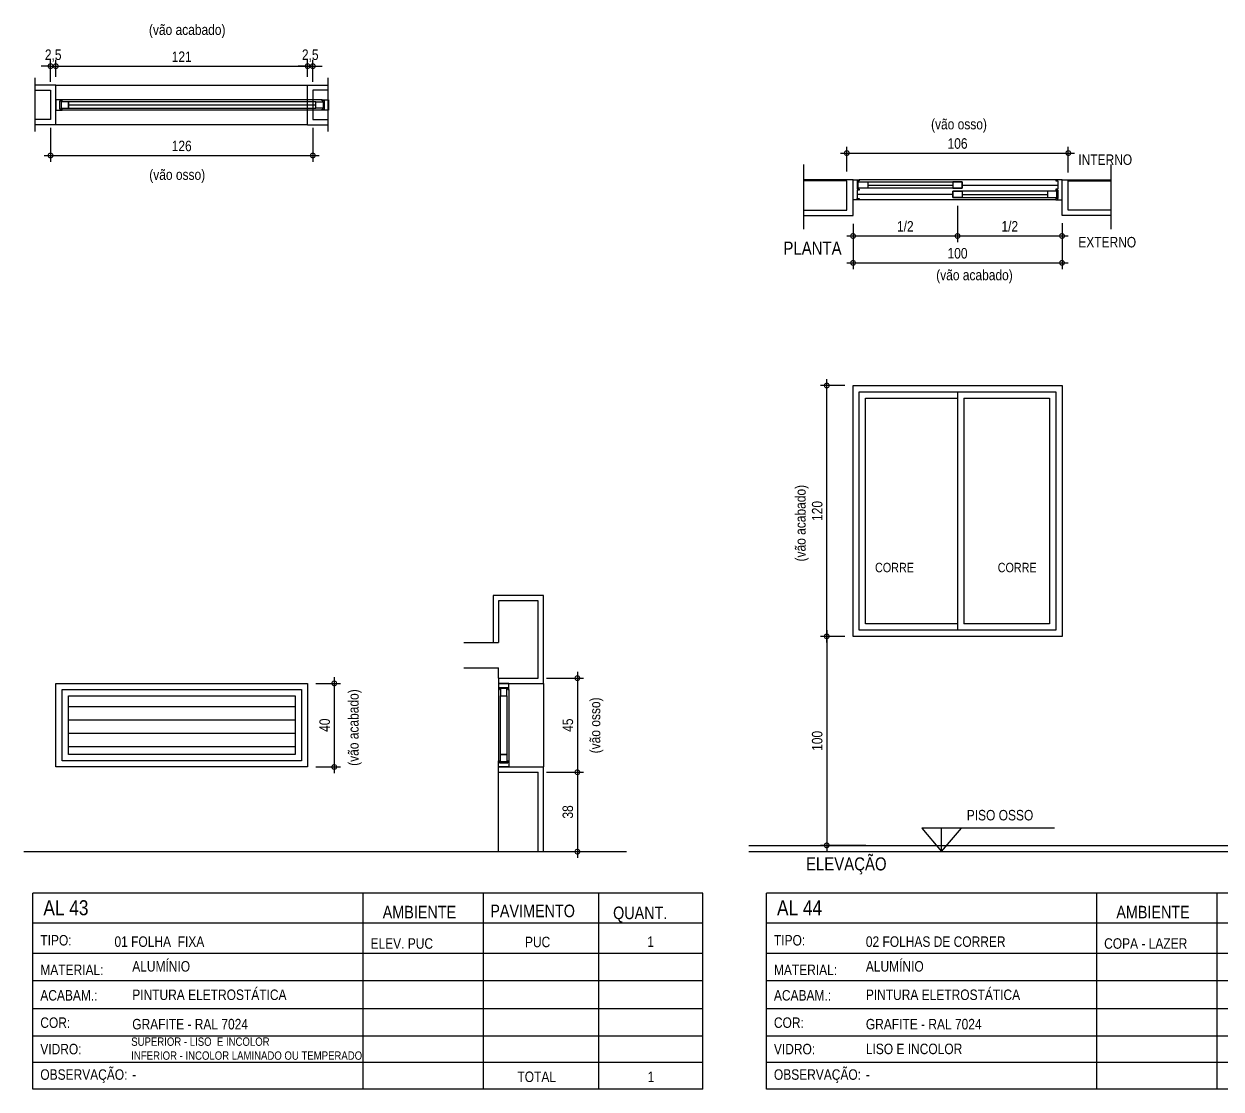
# Model space of a CAD drawing. Header units: metres. Extents: x -0.2 to 51.6, y -20.8 to 5.5.
# Drawn here: x 37 to 42.72, y -20.82 to -15.72 of the extents above; entities that cross this region are included whole.
import ezdxf

# ---------------------------------------------------------------- set-up
doc = ezdxf.new("R2010")
doc.units = ezdxf.units.M
doc.set_wipeout_variables(frame=1)
for name, color, linetype in [('ARQ-ALV ACAB', 4, 'Continuous'), ('ARQ-ALV OSSO', 5, 'Continuous'), ('ARQ-AUX', 7, 'Continuous'), ('ARQ-AUX1', 1, 'Continuous'), ('ARQ-AUX1 @ 1', 1, 'Continuous'), ('ARQ-CAX', 1, 'Continuous'), ('ARQ-CAX @ 1', 1, 'Continuous'), ('ARQ-DIM', 2, 'Continuous'), ('ARQ-ENCH', 1, 'Continuous'), ('ARQ-EST', 2, 'Continuous'), ('ARQ-TXT', 2, 'Continuous'), ('ARQ-TXT01', 2, 'Continuous'), ('ES-CORTE', 2, 'Continuous')]:
    doc.layers.add(name, color=color, linetype=linetype)
doc.styles.add('Adesa', font='ARIALN.TTF')
doc.dimstyles.new('ADESA 1-0025', dxfattribs={"dimtxt": 0.05, "dimasz": 0.045, "dimexe": 0.03, "dimexo": 0.04, "dimgap": 0.02, "dimtad": 1, "dimtoh": 1, "dimdec": 0, "dimlfac": 100, "dimzin": 4, "dimtxsty": 'Adesa', "dimblk": 'DOTSMALL', "dimcen": 1, "dimdle": 0.03, "dimclrd": 1, "dimclre": 1, "dimclrt": 256, "dimazin": 1, "dimtm": 1e-09, "dimtfac": 1, "dimtdec": 0, "dimtix": 1, "dimtmove": 2, "dimatfit": 0, "dimldrblk": 'DOTSMALL', "dimfxl": 0.8, "dimtvp": 2, "dimtolj": 1, "dimtzin": 0, "dimarcsym": 0})

# ---------------------------------------------------------------- blocks, each defined once
blk = doc.blocks.new('_DotSmall')
at = {"color": 0, "linetype": 'ByBlock', "const_width": 0.5}
blk.add_lwpolyline([(-0.0625, 0, 1), (0.0625, 0, 1)], format="xyb", close=True, dxfattribs=at)
blk = doc.blocks.new('*D673')
at = {"layer": 'ARQ-DIM', "color": 1, "lineweight": -2, "transparency": 16777216}
for p, q in [((38.354, -15.9224), (38.309, -15.9224)), ((38.354, -15.973), (38.354, -15.8924)), ((38.379, -15.9224), (38.354, -15.9224)), ((38.379, -15.998), (38.379, -15.8924)), ((38.379, -15.9224), (38.424, -15.9224))]:
    blk.add_line(p, q, dxfattribs=at)
at = {"layer": 'Defpoints', "color": 0, "transparency": 16777216}
for p in [(38.354, -15.9224), (38.354, -16.013), (38.379, -16.038)]:
    blk.add_point(p, dxfattribs=at)
at = {"layer": 'ARQ-DIM', "color": 1, "lineweight": -2, "transparency": 16777216, "xscale": 0.045, "yscale": 0.045, "zscale": 0.045}
blk.add_blockref('_DotSmall', (38.354, -15.9224), dxfattribs=at)
at = {"layer": 'ARQ-DIM', "color": 1, "lineweight": -2, "transparency": 16777216, "xscale": 0.045, "yscale": 0.045, "zscale": 0.045, "rotation": 180}
blk.add_blockref('_DotSmall', (38.379, -15.9224), dxfattribs=at)
at = {"layer": 'ARQ-DIM', "transparency": 16777216, "insert": (38.3665, -15.8723), "char_height": 0.05, "attachment_point": 5, "style": 'Adesa'}
blk.add_mtext('\\A1;2,5', dxfattribs=at)
blk = doc.blocks.new('*D674')
at = {"layer": 'ARQ-DIM', "color": 1, "lineweight": -2, "transparency": 16777216}
for p, q in [((37.124, -15.9224), (37.079, -15.9224)), ((37.124, -15.998), (37.124, -15.8924)), ((37.124, -15.9224), (37.149, -15.9224)), ((37.149, -15.973), (37.149, -15.8924)), ((37.149, -15.9224), (37.194, -15.9224))]:
    blk.add_line(p, q, dxfattribs=at)
at = {"layer": 'Defpoints', "color": 0, "transparency": 16777216}
for p in [(37.149, -15.9224), (37.124, -16.038), (37.149, -16.013)]:
    blk.add_point(p, dxfattribs=at)
at = {"layer": 'ARQ-DIM', "color": 1, "lineweight": -2, "transparency": 16777216, "xscale": 0.045, "yscale": 0.045, "zscale": 0.045}
blk.add_blockref('_DotSmall', (37.124, -15.9224), dxfattribs=at)
at = {"layer": 'ARQ-DIM', "color": 1, "lineweight": -2, "transparency": 16777216, "xscale": 0.045, "yscale": 0.045, "zscale": 0.045, "rotation": 180}
blk.add_blockref('_DotSmall', (37.149, -15.9224), dxfattribs=at)
at = {"layer": 'ARQ-DIM', "transparency": 16777216, "insert": (37.1365, -15.8723), "char_height": 0.05, "attachment_point": 5, "style": 'Adesa'}
blk.add_mtext('\\A1;2,5', dxfattribs=at)
blk = doc.blocks.new('*D671')
at = {"layer": 'ARQ-DIM', "color": 1, "lineweight": -2, "transparency": 16777216}
for p, q in [((37.124, -16.218), (37.124, -16.3799)), ((38.379, -16.218), (38.379, -16.3799)), ((37.094, -16.3499), (38.409, -16.3499))]:
    blk.add_line(p, q, dxfattribs=at)
at = {"layer": 'Defpoints', "color": 0, "transparency": 16777216}
for p in [(37.124, -16.178), (38.379, -16.178), (38.379, -16.3499)]:
    blk.add_point(p, dxfattribs=at)
at = {"layer": 'ARQ-DIM', "color": 1, "lineweight": -2, "transparency": 16777216, "xscale": 0.045, "yscale": 0.045, "zscale": 0.045, "rotation": 180}
blk.add_blockref('_DotSmall', (37.124, -16.3499), dxfattribs=at)
at = {"layer": 'ARQ-DIM', "color": 1, "lineweight": -2, "transparency": 16777216, "xscale": 0.045, "yscale": 0.045, "zscale": 0.045}
blk.add_blockref('_DotSmall', (38.379, -16.3499), dxfattribs=at)
at = {"layer": 'ARQ-DIM', "transparency": 16777216, "insert": (37.7515, -16.3044), "char_height": 0.05, "attachment_point": 5, "style": 'Adesa'}
blk.add_mtext('\\A1;126', dxfattribs=at)
blk = doc.blocks.new('*D672')
at = {"layer": 'ARQ-DIM', "color": 1, "lineweight": -2, "transparency": 16777216}
for p, q in [((37.119, -15.9224), (38.384, -15.9224)), ((37.149, -15.973), (37.149, -15.8924)), ((38.354, -15.9052), (38.354, -15.8924))]:
    blk.add_line(p, q, dxfattribs=at)
at = {"layer": 'Defpoints', "color": 0, "transparency": 16777216}
for p in [(38.354, -15.9224), (38.354, -15.9452), (37.149, -16.013)]:
    blk.add_point(p, dxfattribs=at)
at = {"layer": 'ARQ-DIM', "color": 1, "lineweight": -2, "transparency": 16777216, "xscale": 0.045, "yscale": 0.045, "zscale": 0.045, "rotation": 180}
blk.add_blockref('_DotSmall', (37.149, -15.9224), dxfattribs=at)
at = {"layer": 'ARQ-DIM', "color": 1, "lineweight": -2, "transparency": 16777216, "xscale": 0.045, "yscale": 0.045, "zscale": 0.045}
blk.add_blockref('_DotSmall', (38.354, -15.9224), dxfattribs=at)
at = {"layer": 'ARQ-DIM', "transparency": 16777216, "insert": (37.7515, -15.8773), "char_height": 0.05, "attachment_point": 5, "style": 'Adesa'}
blk.add_mtext('\\A1;121', dxfattribs=at)
blk = doc.blocks.new('*U622')
at = {"color": 0, "linetype": 'ByBlock', "ltscale": 0.5}
for points in [[(0.02, -0.045), (0.02, -0.045), (0.02, -0.045), (0.02, -0.045), (0.02, -0.045), (0.02, -0.045), (0.02, -0.045), (0.02, -0.045), (0.02, -0.045), (0.03, -0.045), (0.03, -0.05), (0, -0.05), (0, 0), (0.03, 0), (0.03, -0.005), (0.02, -0.005), (0.02, -0.045)], [(1.285, -0.045), (1.285, -0.045), (1.285, -0.045), (1.285, -0.045), (1.285, -0.045), (1.285, -0.045), (1.285, -0.045), (1.285, -0.045), (1.285, -0.045), (1.275, -0.045), (1.275, -0.05), (1.305, -0.05), (1.305, 0), (1.275, 0), (1.275, -0.005), (1.285, -0.005), (1.285, -0.045)], [(0.025, -0.01), (0.06, -0.01), (0.06, -0.04), (0.025, -0.04)], [(1.28, -0.01), (1.245, -0.01), (1.245, -0.04), (1.28, -0.04)]]:
    blk.add_lwpolyline(points, close=True, dxfattribs=at)
at = {"color": 8, "linetype": 'ByBlock', "ltscale": 0.5}
for points in [[(1.275, 0), (0.03, 0)], [(1.275, -0.05), (0.03, -0.05)]]:
    blk.add_lwpolyline(points, dxfattribs=at)
at = {"color": 7, "linetype": 'ByBlock', "ltscale": 0.5}
blk.add_lwpolyline([(1.245, -0.01), (1.245, -0.04), (0.06, -0.04), (0.06, -0.01)], close=True, dxfattribs=at)
blk.add_lwpolyline([(0.06, -0.025), (1.245, -0.025)], dxfattribs=at)
blk = doc.blocks.new('*U675')
at = {"color": 0, "linetype": 'ByBlock', "ltscale": 0.5}
for points in [[(0.02, -0.045), (0.02, -0.045), (0.02, -0.045), (0.02, -0.045), (0.02, -0.045), (0.02, -0.045), (0.02, -0.045), (0.02, -0.045), (0.02, -0.045), (0.03, -0.045), (0.03, -0.05), (0, -0.05), (0, 0), (0.03, 0), (0.03, -0.005), (0.02, -0.005), (0.02, -0.045)], [(0.38, -0.045), (0.38, -0.045), (0.38, -0.045), (0.38, -0.045), (0.38, -0.045), (0.38, -0.045), (0.38, -0.045), (0.38, -0.045), (0.38, -0.045), (0.37, -0.045), (0.37, -0.05), (0.4, -0.05), (0.4, 0), (0.37, 0), (0.37, -0.005), (0.38, -0.005), (0.38, -0.045)], [(0.025, -0.01), (0.06, -0.01), (0.06, -0.04), (0.025, -0.04)], [(0.375, -0.01), (0.34, -0.01), (0.34, -0.04), (0.375, -0.04)]]:
    blk.add_lwpolyline(points, close=True, dxfattribs=at)
at = {"color": 8, "linetype": 'ByBlock', "ltscale": 0.5}
for points in [[(0.37, 0), (0.03, 0)], [(0.37, -0.05), (0.03, -0.05)]]:
    blk.add_lwpolyline(points, dxfattribs=at)
at = {"color": 7, "linetype": 'ByBlock', "ltscale": 0.5}
blk.add_lwpolyline([(0.34, -0.01), (0.34, -0.04), (0.06, -0.04), (0.06, -0.01)], close=True, dxfattribs=at)
blk = doc.blocks.new('*D676')
at = {"layer": 'ARQ-DIM', "color": 1, "lineweight": -2, "transparency": 16777216}
for p, q in [((39.6448, -18.8203), (39.6448, -19.3303)), ((39.4974, -18.8503), (39.6748, -18.8503)), ((39.4974, -19.3003), (39.6748, -19.3003))]:
    blk.add_line(p, q, dxfattribs=at)
at = {"layer": 'Defpoints', "color": 0, "transparency": 16777216}
for p in [(39.4574, -18.8503), (39.4574, -19.3003), (39.6448, -19.3003)]:
    blk.add_point(p, dxfattribs=at)
at = {"layer": 'ARQ-DIM', "color": 1, "lineweight": -2, "transparency": 16777216, "xscale": 0.045, "yscale": 0.045, "zscale": 0.045}
for p, rotation in [((39.6448, -18.8503), 90), ((39.6448, -19.3003), 270)]:
    blk.add_blockref('_DotSmall', p, dxfattribs=dict(at, rotation=rotation))
at = {"layer": 'ARQ-DIM', "transparency": 16777216, "insert": (39.5994, -19.0753), "char_height": 0.05, "attachment_point": 5, "rotation": 90, "style": 'Adesa'}
blk.add_mtext('\\A1;45', dxfattribs=at)
blk = doc.blocks.new('*D677')
at = {"layer": 'ARQ-DIM', "color": 1, "lineweight": -2, "transparency": 16777216}
for p, q in [((39.4974, -19.3003), (39.6748, -19.3003)), ((39.6448, -19.2703), (39.6448, -19.7103)), ((39.4974, -19.6803), (39.6748, -19.6803))]:
    blk.add_line(p, q, dxfattribs=at)
at = {"layer": 'Defpoints', "color": 0, "transparency": 16777216}
for p in [(39.4574, -19.3003), (39.4574, -19.6803), (39.6448, -19.6803)]:
    blk.add_point(p, dxfattribs=at)
at = {"layer": 'ARQ-DIM', "color": 1, "lineweight": -2, "transparency": 16777216, "xscale": 0.045, "yscale": 0.045, "zscale": 0.045}
for p, rotation in [((39.6448, -19.3003), 90), ((39.6448, -19.6803), 270)]:
    blk.add_blockref('_DotSmall', p, dxfattribs=dict(at, rotation=rotation))
at = {"layer": 'ARQ-DIM', "transparency": 16777216, "insert": (39.5993, -19.4903), "char_height": 0.05, "attachment_point": 5, "rotation": 90, "style": 'Adesa'}
blk.add_mtext('\\A1;38', dxfattribs=at)
blk = doc.blocks.new('*D678')
at = {"layer": 'ARQ-DIM', "color": 1, "lineweight": -2, "transparency": 16777216}
for p, q in [((38.4814, -18.8453), (38.4814, -19.3053)), ((38.394, -18.8753), (38.5114, -18.8753)), ((38.394, -19.2753), (38.5114, -19.2753))]:
    blk.add_line(p, q, dxfattribs=at)
at = {"layer": 'Defpoints', "color": 0, "transparency": 16777216}
for p in [(38.354, -18.8753), (38.354, -19.2753), (38.4814, -19.2753)]:
    blk.add_point(p, dxfattribs=at)
at = {"layer": 'ARQ-DIM', "color": 1, "lineweight": -2, "transparency": 16777216, "xscale": 0.045, "yscale": 0.045, "zscale": 0.045}
for p, rotation in [((38.4814, -18.8753), 90), ((38.4814, -19.2753), 270)]:
    blk.add_blockref('_DotSmall', p, dxfattribs=dict(at, rotation=rotation))
at = {"layer": 'ARQ-DIM', "transparency": 16777216, "insert": (38.4359, -19.0753), "char_height": 0.05, "attachment_point": 5, "rotation": 90, "style": 'Adesa'}
blk.add_mtext('\\A1;40', dxfattribs=at)
blk = doc.blocks.new('*D700')
at = {"layer": 'ARQ-DIM', "color": 1, "lineweight": -2, "transparency": 16777216}
for p, q in [((40.9639, -16.6762), (40.9639, -16.8934)), ((41.9639, -16.6762), (41.9639, -16.8934)), ((40.9339, -16.8634), (41.9939, -16.8634))]:
    blk.add_line(p, q, dxfattribs=at)
at = {"layer": 'Defpoints', "color": 0, "transparency": 16777216}
for p in [(40.9639, -16.6362), (41.9639, -16.6362), (41.9639, -16.8634)]:
    blk.add_point(p, dxfattribs=at)
at = {"layer": 'ARQ-DIM', "color": 1, "lineweight": -2, "transparency": 16777216, "xscale": 0.045, "yscale": 0.045, "zscale": 0.045, "rotation": 180}
blk.add_blockref('_DotSmall', (40.9639, -16.8634), dxfattribs=at)
at = {"layer": 'ARQ-DIM', "color": 1, "lineweight": -2, "transparency": 16777216, "xscale": 0.045, "yscale": 0.045, "zscale": 0.045}
blk.add_blockref('_DotSmall', (41.9639, -16.8634), dxfattribs=at)
at = {"layer": 'ARQ-DIM', "transparency": 16777216, "insert": (41.4639, -16.8179), "char_height": 0.05, "attachment_point": 5, "style": 'Adesa'}
blk.add_mtext('\\A1;100', dxfattribs=at)
blk = doc.blocks.new('*D701')
at = {"layer": 'ARQ-DIM', "color": 1, "lineweight": -2, "transparency": 16777216}
for p, q in [((40.9339, -16.4262), (40.9339, -16.3083)), ((41.9939, -16.4312), (41.9939, -16.3083)), ((40.9039, -16.3383), (42.0239, -16.3383))]:
    blk.add_line(p, q, dxfattribs=at)
at = {"layer": 'Defpoints', "color": 0, "transparency": 16777216}
for p in [(41.9939, -16.3383), (40.9339, -16.4662), (41.9939, -16.4712)]:
    blk.add_point(p, dxfattribs=at)
at = {"layer": 'ARQ-DIM', "color": 1, "lineweight": -2, "transparency": 16777216, "xscale": 0.045, "yscale": 0.045, "zscale": 0.045, "rotation": 180}
blk.add_blockref('_DotSmall', (40.9339, -16.3383), dxfattribs=at)
at = {"layer": 'ARQ-DIM', "color": 1, "lineweight": -2, "transparency": 16777216, "xscale": 0.045, "yscale": 0.045, "zscale": 0.045}
blk.add_blockref('_DotSmall', (41.9939, -16.3383), dxfattribs=at)
at = {"layer": 'ARQ-DIM', "transparency": 16777216, "insert": (41.4639, -16.2928), "char_height": 0.05, "attachment_point": 5, "style": 'Adesa'}
blk.add_mtext('\\A1;106', dxfattribs=at)
blk = doc.blocks.new('*D691')
at = {"layer": 'ARQ-DIM', "color": 1, "lineweight": -2, "transparency": 16777216}
for p, q in [((41.4639, -16.5912), (41.4639, -16.7649)), ((40.9639, -16.7012), (40.9639, -16.7649)), ((40.9339, -16.7349), (41.4939, -16.7349))]:
    blk.add_line(p, q, dxfattribs=at)
at = {"layer": 'Defpoints', "color": 0, "transparency": 16777216}
for p in [(41.4639, -16.5512), (40.9639, -16.6612), (41.4639, -16.7349)]:
    blk.add_point(p, dxfattribs=at)
at = {"layer": 'ARQ-DIM', "color": 1, "lineweight": -2, "transparency": 16777216, "xscale": 0.045, "yscale": 0.045, "zscale": 0.045, "rotation": 180}
blk.add_blockref('_DotSmall', (40.9639, -16.7349), dxfattribs=at)
at = {"layer": 'ARQ-DIM', "color": 1, "lineweight": -2, "transparency": 16777216, "xscale": 0.045, "yscale": 0.045, "zscale": 0.045}
blk.add_blockref('_DotSmall', (41.4639, -16.7349), dxfattribs=at)
at = {"layer": 'ARQ-DIM', "transparency": 16777216, "insert": (41.2139, -16.6891), "char_height": 0.05, "attachment_point": 5, "style": 'Adesa'}
blk.add_mtext('\\A1;1/2', dxfattribs=at)
blk = doc.blocks.new('*D692')
at = {"layer": 'ARQ-DIM', "color": 1, "lineweight": -2, "transparency": 16777216}
for p, q in [((41.4639, -16.5912), (41.4639, -16.7649)), ((41.9639, -16.6739), (41.9639, -16.7649)), ((41.4339, -16.7349), (41.9939, -16.7349))]:
    blk.add_line(p, q, dxfattribs=at)
at = {"layer": 'Defpoints', "color": 0, "transparency": 16777216}
for p in [(41.4639, -16.5512), (41.9639, -16.6339), (41.9639, -16.7349)]:
    blk.add_point(p, dxfattribs=at)
at = {"layer": 'ARQ-DIM', "color": 1, "lineweight": -2, "transparency": 16777216, "xscale": 0.045, "yscale": 0.045, "zscale": 0.045, "rotation": 180}
blk.add_blockref('_DotSmall', (41.4639, -16.7349), dxfattribs=at)
at = {"layer": 'ARQ-DIM', "color": 1, "lineweight": -2, "transparency": 16777216, "xscale": 0.045, "yscale": 0.045, "zscale": 0.045}
blk.add_blockref('_DotSmall', (41.9639, -16.7349), dxfattribs=at)
at = {"layer": 'ARQ-DIM', "transparency": 16777216, "insert": (41.7139, -16.6891), "char_height": 0.05, "attachment_point": 5, "style": 'Adesa'}
blk.add_mtext('\\A1;1/2', dxfattribs=at)
blk = doc.blocks.new('*D693')
at = {"layer": 'ARQ-DIM', "color": 1, "lineweight": -2, "transparency": 16777216}
for p, q in [((40.9239, -18.6503), (40.8081, -18.6503)), ((40.8381, -18.6203), (40.8381, -19.6803)), ((41.0256, -19.6503), (40.8081, -19.6503))]:
    blk.add_line(p, q, dxfattribs=at)
at = {"layer": 'Defpoints', "color": 0, "transparency": 16777216}
for p in [(40.9639, -18.6503), (40.8381, -19.6503), (41.0656, -19.6503)]:
    blk.add_point(p, dxfattribs=at)
at = {"layer": 'ARQ-DIM', "color": 1, "lineweight": -2, "transparency": 16777216, "xscale": 0.045, "yscale": 0.045, "zscale": 0.045}
for p, rotation in [((40.8381, -18.6503), 90), ((40.8381, -19.6503), 270)]:
    blk.add_blockref('_DotSmall', p, dxfattribs=dict(at, rotation=rotation))
at = {"layer": 'ARQ-DIM', "transparency": 16777216, "insert": (40.7926, -19.1503), "char_height": 0.05, "attachment_point": 5, "rotation": 90, "style": 'Adesa'}
blk.add_mtext('\\A1;100', dxfattribs=at)
blk = doc.blocks.new('*U344')
at = {"color": 0, "linetype": 'ByBlock', "ltscale": 0.5}
for points in [[(0.02, -0.045), (0.03, -0.045), (0.03, -0.05), (0.02, -0.05), (0.02, -0.09), (0.03, -0.09), (0.03, -0.095), (0.02, -0.095), (0.02, -0.09), (0.03, -0.09), (0.03, -0.095), (0, -0.095), (0, 0), (0.03, 0), (0.03, -0.005), (0.02, -0.005), (0.02, -0.045)], [(0.025, -0.01), (0.07, -0.01), (0.07, -0.04), (0.025, -0.04)], [(0.5225, -0.01), (0.4775, -0.01), (0.4775, -0.04), (0.5225, -0.04)], [(0.4775, -0.055), (0.5225, -0.055), (0.5225, -0.085), (0.4775, -0.085)], [(0.975, -0.055), (0.93, -0.055), (0.93, -0.085), (0.975, -0.085)], [(0.98, -0.045), (0.97, -0.045), (0.97, -0.05), (0.98, -0.05), (0.98, -0.09), (0.97, -0.09), (0.97, -0.095), (0.98, -0.095), (0.98, -0.09), (0.97, -0.09), (0.97, -0.095), (1, -0.095), (1, 0), (0.97, 0), (0.97, -0.005), (0.98, -0.005), (0.98, -0.045)]]:
    blk.add_lwpolyline(points, close=True, dxfattribs=at)
at = {"color": 8, "linetype": 'ByBlock', "ltscale": 0.5}
for points in [[(0.97, 0), (0.03, 0)], [(0.5225, -0.025), (0.98, -0.025)], [(0.4775, -0.07), (0.02, -0.07)], [(0.97, -0.095), (0.03, -0.095)]]:
    blk.add_lwpolyline(points, dxfattribs=at)
at = {"color": 7, "linetype": 'ByBlock', "ltscale": 0.5}
for points in [[(0.5225, -0.01), (0.5225, -0.04), (0.025, -0.04), (0.025, -0.01)], [(0.4775, -0.055), (0.4775, -0.085), (0.975, -0.085), (0.975, -0.055)]]:
    blk.add_lwpolyline(points, close=True, dxfattribs=at)
for points in [[(0.07, -0.025), (0.4775, -0.025)], [(0.5225, -0.07), (0.93, -0.07)]]:
    blk.add_lwpolyline(points, dxfattribs=at)
blk = doc.blocks.new('*D699')
at = {"layer": 'ARQ-DIM', "color": 1, "lineweight": -2, "transparency": 16777216}
for p, q in [((40.9239, -17.4503), (40.8081, -17.4503)), ((40.8381, -18.6803), (40.8381, -17.4203)), ((40.9239, -18.6503), (40.8081, -18.6503))]:
    blk.add_line(p, q, dxfattribs=at)
at = {"layer": 'Defpoints', "color": 0, "transparency": 16777216}
for p in [(40.8381, -17.4503), (40.9639, -17.4503), (40.9639, -18.6503)]:
    blk.add_point(p, dxfattribs=at)
at = {"layer": 'ARQ-DIM', "color": 1, "lineweight": -2, "transparency": 16777216, "xscale": 0.045, "yscale": 0.045, "zscale": 0.045}
for p, rotation in [((40.8381, -17.4503), 90), ((40.8381, -18.6503), 270)]:
    blk.add_blockref('_DotSmall', p, dxfattribs=dict(at, rotation=rotation))
at = {"layer": 'ARQ-DIM', "transparency": 16777216, "insert": (40.7926, -18.0503), "char_height": 0.05, "attachment_point": 5, "rotation": 90, "style": 'Adesa'}
blk.add_mtext('\\A1;120', dxfattribs=at)
blk = doc.blocks.new('ALUMINIO')
at = {"layer": 'ARQ-AUX'}
h = blk.add_hatch(dxfattribs=at)
h.set_pattern_fill('LINE', scale=0.02)
h.set_pattern_definition([(0, (-4.471934, 0), (0, 0.0635), [])])
h.paths.add_polyline_path([(37.209, -18.9353), (38.294, -18.9353), (38.294, -19.2153), (37.209, -19.2153)])
at = {"layer": 'ARQ-ALV ACAB', "ltscale": 0.05}
blk.add_line((40.466, -19.6503), (43.3861, -19.6503), dxfattribs=at)
at = {"layer": 'ARQ-ALV ACAB', "elevation": 0}
for points in [[(37.149, -16.013), (37.0504, -16.013)], [(37.149, -16.203), (37.149, -16.013)], [(37.149, -16.203), (37.149, -16.013)], [(38.354, -16.203), (38.354, -16.013)], [(38.354, -16.013), (38.4526, -16.013)], [(37.149, -16.203), (37.0504, -16.203)], [(38.354, -16.203), (38.4526, -16.203)], [(39.4824, -18.8753), (39.4824, -18.4553), (39.2424, -18.4553), (39.2424, -18.6803)], [(39.2674, -18.8503), (39.2674, -18.8753), (39.4824, -18.8753)], [(39.2674, -19.3003), (39.2674, -19.2753), (39.4824, -19.2753)], [(39.4824, -19.6803), (39.4824, -19.2753)]]:
    blk.add_lwpolyline(points, dxfattribs=at)
at = {"layer": 'ARQ-ALV ACAB', "ltscale": 0.05}
for points in [[(40.7293, -16.6362), (40.9639, -16.6362), (40.9639, -16.4662), (40.7282, -16.4662)], [(42.1985, -16.6362), (41.9639, -16.6362), (41.9639, -16.4662), (42.1985, -16.4662)]]:
    blk.add_lwpolyline(points, dxfattribs=at)
at = {"layer": 'ARQ-ALV OSSO'}
for p, q in [((39.2674, -19.6803), (39.2674, -19.3003)), ((39.2674, -19.3003), (39.4574, -19.3003)), ((39.4574, -19.6803), (39.4574, -19.3003))]:
    blk.add_line(p, q, dxfattribs=at)
at = {"layer": 'ARQ-ALV OSSO', "elevation": 0}
for points in [[(37.0504, -16.038), (37.124, -16.038), (37.124, -16.178), (37.0504, -16.178)], [(38.4526, -16.038), (38.379, -16.038), (38.379, -16.178), (38.4526, -16.178)]]:
    blk.add_lwpolyline(points, dxfattribs=at)
at = {"layer": 'ARQ-ALV OSSO', "ltscale": 0.05}
for points in [[(40.7293, -16.6112), (40.9339, -16.6112), (40.9339, -16.4712), (40.7293, -16.4712)], [(42.1985, -16.6112), (41.9939, -16.6112), (41.9939, -16.4712), (42.1985, -16.4712)]]:
    blk.add_lwpolyline(points, dxfattribs=at)
at = {"layer": 'ARQ-AUX'}
for points in [[(37.0504, -16.2347), (37.0504, -15.9783)], [(38.4526, -16.2347), (38.4526, -15.9783)]]:
    blk.add_lwpolyline(points, dxfattribs=at)
at = {"layer": 'ARQ-AUX', "elevation": 0}
for points in [[(37.149, -16.013), (38.354, -16.013)], [(38.354, -16.203), (37.149, -16.203)], [(39.4824, -18.8753), (39.4824, -19.2753)]]:
    blk.add_lwpolyline(points, dxfattribs=at)
at = {"layer": 'ARQ-AUX1'}
for points in [[(37.149, -18.8753), (38.354, -18.8753), (38.354, -19.2753), (37.149, -19.2753)], [(37.179, -18.9053), (38.324, -18.9053), (38.324, -19.2453), (37.179, -19.2453)], [(37.209, -18.9353), (38.294, -18.9353), (38.294, -19.2153), (37.209, -19.2153)]]:
    blk.add_lwpolyline(points, close=True, dxfattribs=at)
at = {"layer": 'ARQ-CAX'}
for points in [[(41.4639, -17.4803), (41.4639, -18.6203)], [(41.4939, -17.5103), (41.4939, -18.5903)]]:
    blk.add_lwpolyline(points, dxfattribs=at)
at = {"layer": 'ARQ-DIM'}
blk.add_lwpolyline([(41.9285, -19.5678), (41.2923, -19.5678), (41.3872, -19.6803), (41.4822, -19.5678), (41.2923, -19.5678), (41.3872, -19.6803), (41.3872, -19.5678)], dxfattribs=at)
at = {"layer": 'ARQ-ENCH', "ltscale": 0.01}
for p, q in [((40.7282, -16.7028), (40.7282, -16.3937)), ((42.1996, -16.7028), (42.1996, -16.3937)), ((40.2451, -19.8792), (37.039, -19.8792)), ((37.039, -20.8161), (37.039, -19.8792)), ((38.6204, -20.8161), (38.6204, -19.8792)), ((38.6204, -20.8161), (38.6204, -19.8792)), ((39.1936, -19.8792), (39.1936, -20.8161)), ((39.7459, -19.8792), (39.7459, -20.8161)), ((40.2451, -20.8161), (40.2451, -19.8792)), ((43.7555, -19.8792), (40.5494, -19.8792)), ((40.5494, -20.8161), (40.5494, -19.8792)), ((42.1308, -20.8161), (42.1308, -19.8792)), ((42.1308, -20.8161), (42.1308, -19.8792)), ((42.704, -19.8792), (42.704, -20.8161)), ((40.2451, -20.023), (37.039, -20.023)), ((43.7555, -20.023), (40.5494, -20.023)), ((40.2451, -20.1669), (37.039, -20.1669)), ((43.7555, -20.1669), (40.5494, -20.1669)), ((40.2451, -20.2976), (37.039, -20.2976)), ((43.7555, -20.2976), (40.5494, -20.2976)), ((40.2451, -20.4327), (37.039, -20.4327)), ((43.7555, -20.4327), (40.5494, -20.4327)), ((40.2451, -20.5634), (37.039, -20.5634)), ((43.7555, -20.5634), (40.5494, -20.5634)), ((40.2451, -20.6897), (37.039, -20.6897)), ((43.7555, -20.6897), (40.5494, -20.6897)), ((40.2451, -20.8161), (37.039, -20.8161)), ((43.7555, -20.8161), (40.5494, -20.8161))]:
    blk.add_line(p, q, dxfattribs=at)
at = {"layer": 'ARQ-EST'}
for p, q in [((39.1015, -18.6803), (39.2674, -18.6803)), ((39.1015, -18.8003), (39.2674, -18.8003)), ((39.2674, -18.8503), (39.4574, -18.8503)), ((36.9966, -19.6803), (39.8795, -19.6803))]:
    blk.add_line(p, q, dxfattribs=at)
at = {"layer": 'ARQ-EST', "elevation": 0}
for points in [[(39.4574, -18.8503), (39.4574, -18.4803), (39.2674, -18.4803), (39.2674, -18.6803)], [(39.2674, -18.8503), (39.2674, -18.8003)]]:
    blk.add_lwpolyline(points, dxfattribs=at)
at = {"layer": 'ES-CORTE'}
blk.add_line((40.466, -19.6803), (44.0472, -19.6803), dxfattribs=at)
at = {"layer": 'ARQ-AUX1 @ 1'}
blk.add_blockref('*U344', (40.9639, -16.4662), dxfattribs=at)
at = {"layer": 'ARQ-CAX @ 1', "xscale": -1, "rotation": 180}
blk.add_blockref('*U622', (37.149, -16.133), dxfattribs=at)
at = {"layer": 'ARQ-CAX @ 1', "rotation": 90}
blk.add_blockref('*U675', (39.2674, -19.2753), dxfattribs=at)
at = {"layer": 'ARQ-TXT', "style": 'Adesa'}
for p in [(41.0692, -18.3435), (41.6562, -18.3435)]:
    blk.add_text('CORRE', height=0.045, dxfattribs=at).set_placement(p)
at = {"layer": 'ARQ-TXT', "attachment_point": 1, "style": 'Adesa'}
for s, insert, char_height, width in [('(vão acabado)', (37.5947, -15.7231), 0.05, 0.551174), ('(vão osso)', (41.3372, -16.1748), 0.05, 0.551174), ('(vão osso)', (37.5963, -16.4164), 0.05, 0.551174), ('PLANTA', (40.6307, -16.7619), 0.0625, 0.551174), ('(vão acabado)', (41.3619, -16.8965), 0.05, 0.551174), ('PISO OSSO', (41.508, -19.4808), 0.05, 0.88), ('ELEVAÇÃO', (40.7385, -19.7076), 0.0625, 0.551174)]:
    blk.add_mtext(s, dxfattribs=dict(at, insert=insert, char_height=char_height, width=width))
at = {"layer": 'ARQ-TXT', "ltscale": 0.01, "style": 'Adesa'}
for s, insert, char_height, width, attachment_point in [('INTERNO', (42.0418, -16.3447), 0.05, 0.686828, 1), ('EXTERNO', (42.0418, -16.7395), 0.05, 0.686828, 1), ('AL 43', (37.0897, -19.9127), 0.072, 0.605305, 1), ('PAVIMENTO', (39.2283, -19.9642), 0.06, 0.336611, 4), ('AL 44', (40.6001, -19.9127), 0.072, 0.605305, 1), ('AMBIENTE', (38.889, -19.9395), 0.06, 0.467927, 2), ('QUANT.', (39.9455, -19.9432), 0.06, 0.39922, 2), ('AMBIENTE', (42.3994, -19.9395), 0.06, 0.467927, 2), ('TIPO:', (37.0749, -20.0792), 0.05, 0.166457, 1), ('01 FOLHA  FIXA', (37.4298, -20.0858), 0.05, 1.221162, 1), ('ELEV. PUC', (38.6551, -20.1201), 0.05, 0.467927, 4), ('PUC', (39.394, -20.1128), 0.05, 0.55993, 4), ('1', (39.9955, -20.1108), 0.05, 0.49922, 5), ('TIPO:', (40.5853, -20.0792), 0.05, 0.166457, 1), ('02 FOLHAS DE CORRER', (41.0252, -20.0858), 0.05, 1.067594, 1), ('COPA - LAZER', (42.1655, -20.1201), 0.05, 0.467927, 4), ('MATERIAL:', (37.0749, -20.2208), 0.05, 0.336303, 1), ('ALUMÍNIO', (37.5148, -20.204), 0.05, 1.067594, 1), ('MATERIAL:', (40.5853, -20.2208), 0.05, 0.336303, 1), ('ALUMÍNIO', (41.0252, -20.204), 0.05, 1.067594, 1), ('PINTURA ELETROSTÁTICA', (37.5148, -20.34), 0.05, 1.067594, 1), ('PINTURA ELETROSTÁTICA', (41.0252, -20.34), 0.05, 1.067594, 1), ('ACABAM.:', (37.0749, -20.3427), 0.05, 0.336303, 1), ('ACABAM.:', (40.5853, -20.3427), 0.05, 0.336303, 1), ('COR:', (37.0749, -20.4734), 0.05, 0.336303, 1), ('GRAFITE - RAL 7024', (37.5148, -20.4806), 0.05, 1.067594, 1), ('COR:', (40.5853, -20.4734), 0.05, 0.336303, 1), ('GRAFITE - RAL 7024', (41.0252, -20.4806), 0.05, 1.067594, 1), ('VIDRO:', (37.0749, -20.5998), 0.05, 0.336303, 1), ('VIDRO:', (40.5853, -20.5998), 0.05, 0.336303, 1), ('LISO E INCOLOR', (41.0252, -20.599), 0.05, 1.067594, 1), ('OBSERVAÇÃO:', (37.0749, -20.7217), 0.05, 0.336303, 1), ('TOTAL', (39.4503, -20.7324), 0.05, 0.410919, 2), ('1', (39.9968, -20.7324), 0.05, 0.39922, 2), ('OBSERVAÇÃO:', (40.5853, -20.7217), 0.05, 0.336303, 1), ('-', (37.5148, -20.721), 0.05, 1.067594, 1), ('-', (41.0252, -20.721), 0.05, 1.067594, 1)]:
    blk.add_mtext(s, dxfattribs=dict(at, insert=insert, char_height=char_height, width=width, attachment_point=attachment_point))
at = {"layer": 'ARQ-TXT', "ltscale": 0.01, "char_height": 0.05, "width": 0.88, "attachment_point": 1, "rotation": 90, "style": 'Adesa'}
for s, insert in [('{\\fArial Narrow|b0|i0|c0|p34;(vão acabado)}', (40.6872, -18.292)), ('{\\fArial Narrow|b0|i0|c0|p34;(vão acabado)}', (38.5481, -19.2697)), ('{\\fArial Narrow|b0|i0|c0|p34;(vão osso)}', (39.7043, -19.21))]:
    blk.add_mtext(s, dxfattribs=dict(at, insert=insert))
at = {"layer": 'ARQ-TXT01', "ltscale": 0.01, "insert": (37.51, -20.5692), "char_height": 0.04, "width": 1.551568, "attachment_point": 1, "style": 'Adesa'}
blk.add_mtext('{\\fArial Narrow|b0|i0|c0|p34;SUPERIOR - LISO  E INCOLOR \\PINFERIOR - INCOLOR LAMINADO OU TEMPERADO}', dxfattribs=at)
at = {"layer": 'ARQ-DIM'}
for base, p1, p2, picture, middle in [((37.149, -15.9224), (37.124, -16.038), (37.149, -16.013), '*D674', (37.1365, -15.8723)), ((38.354, -15.9224), (38.379, -16.038), (38.354, -16.013), '*D673', (38.3665, -15.8723))]:
    dim = blk.add_linear_dim(base=base, p1=p1, p2=p2, dimstyle='ADESA 1-0025', override={"dimdec": 1}, dxfattribs=at)
    dim.commit()
    dim.dimension.update_dxf_attribs({"geometry": picture, "text_midpoint": middle})
for base, p1, p2, picture, middle in [((38.3539688226, -15.9223569313), (37.1489688226, -16.0129936218), (38.3539688226, -15.9451752766), '*D672', (37.7514688226, -15.8772546121)), ((38.3789688226, -16.3499261519), (37.1239688226, -16.1779936218), (38.3789688226, -16.1779936218), '*D671', (37.7514688226, -16.3043975025)), ((41.9939, -16.3383), (40.9339, -16.4662), (41.9939, -16.4712), '*D701', (41.4639, -16.2928)), ((41.9639, -16.8634), (40.9639, -16.6362), (41.9639, -16.6362), '*D700', (41.4639, -16.8179))]:
    dim = blk.add_linear_dim(base=base, p1=p1, p2=p2, dimstyle='ADESA 1-0025', dxfattribs=at)
    dim.commit()
    dim.dimension.update_dxf_attribs({"geometry": picture, "text_midpoint": middle})
for base, p1, p2, picture, middle in [((41.4639, -16.7349), (40.9639, -16.6612), (41.4639, -16.5512), '*D691', (41.2139, -16.6891)), ((41.9639, -16.7349), (41.4639, -16.5512), (41.9639, -16.6339), '*D692', (41.7139, -16.6891))]:
    dim = blk.add_linear_dim(base=base, p1=p1, p2=p2, text='1/2', dimstyle='ADESA 1-0025', dxfattribs=at)
    dim.commit()
    dim.dimension.update_dxf_attribs({"geometry": picture, "text_midpoint": middle})
for base, p1, p2, picture, middle in [((40.8381, -17.4503), (40.9639, -18.6503), (40.9639, -17.4503), '*D699', (40.7926, -18.0503)), ((40.8381, -19.6503), (40.9639, -18.6503), (41.0656, -19.6503), '*D693', (40.7926, -19.1503)), ((38.4814, -19.2753), (38.354, -18.8753), (38.354, -19.2753), '*D678', (38.4359, -19.0753)), ((39.6448, -19.3003), (39.4574, -18.8503), (39.4574, -19.3003), '*D676', (39.5994, -19.0753)), ((39.6448, -19.6803), (39.4574, -19.3003), (39.4574, -19.6803), '*D677', (39.5993, -19.4903))]:
    dim = blk.add_linear_dim(base=base, p1=p1, p2=p2, angle=90, dimstyle='ADESA 1-0025', dxfattribs=at)
    dim.commit()
    dim.dimension.update_dxf_attribs({"geometry": picture, "text_midpoint": middle})
blk.add_wipeout([(41.2998, -18.3922), (41.3431, -18.3172), (41.2998, -18.2422)]).dxf.layer = 'ARQ-AUX1'
at = {"layer": 'ARQ-CAX'}
blk.add_lwpolyline([(41.4639, -18.5903), (41.0239, -18.5903), (41.0239, -17.5103), (41.4639, -17.5103)], dxfattribs=at)
blk.add_wipeout([(41.6374, -18.3922), (41.5941, -18.3172), (41.6374, -18.2422)]).dxf.layer = 'ARQ-AUX1'
for points in [[(40.9639, -17.4503), (41.9639, -17.4503), (41.9639, -18.6503), (40.9639, -18.6503)], [(40.9939, -17.4803), (41.9339, -17.4803), (41.9339, -18.6203), (40.9939, -18.6203)]]:
    blk.add_lwpolyline(points, close=True, dxfattribs=at)
blk.add_lwpolyline([(41.4939, -17.5103), (41.9039, -17.5103), (41.9039, -18.5903), (41.4939, -18.5903)], dxfattribs=at)

msp = doc.modelspace()

# ---------------------------------------------------------------- block references
msp.add_blockref('ALUMINIO', (0, 0))

doc.saveas('drawing.dxf')
